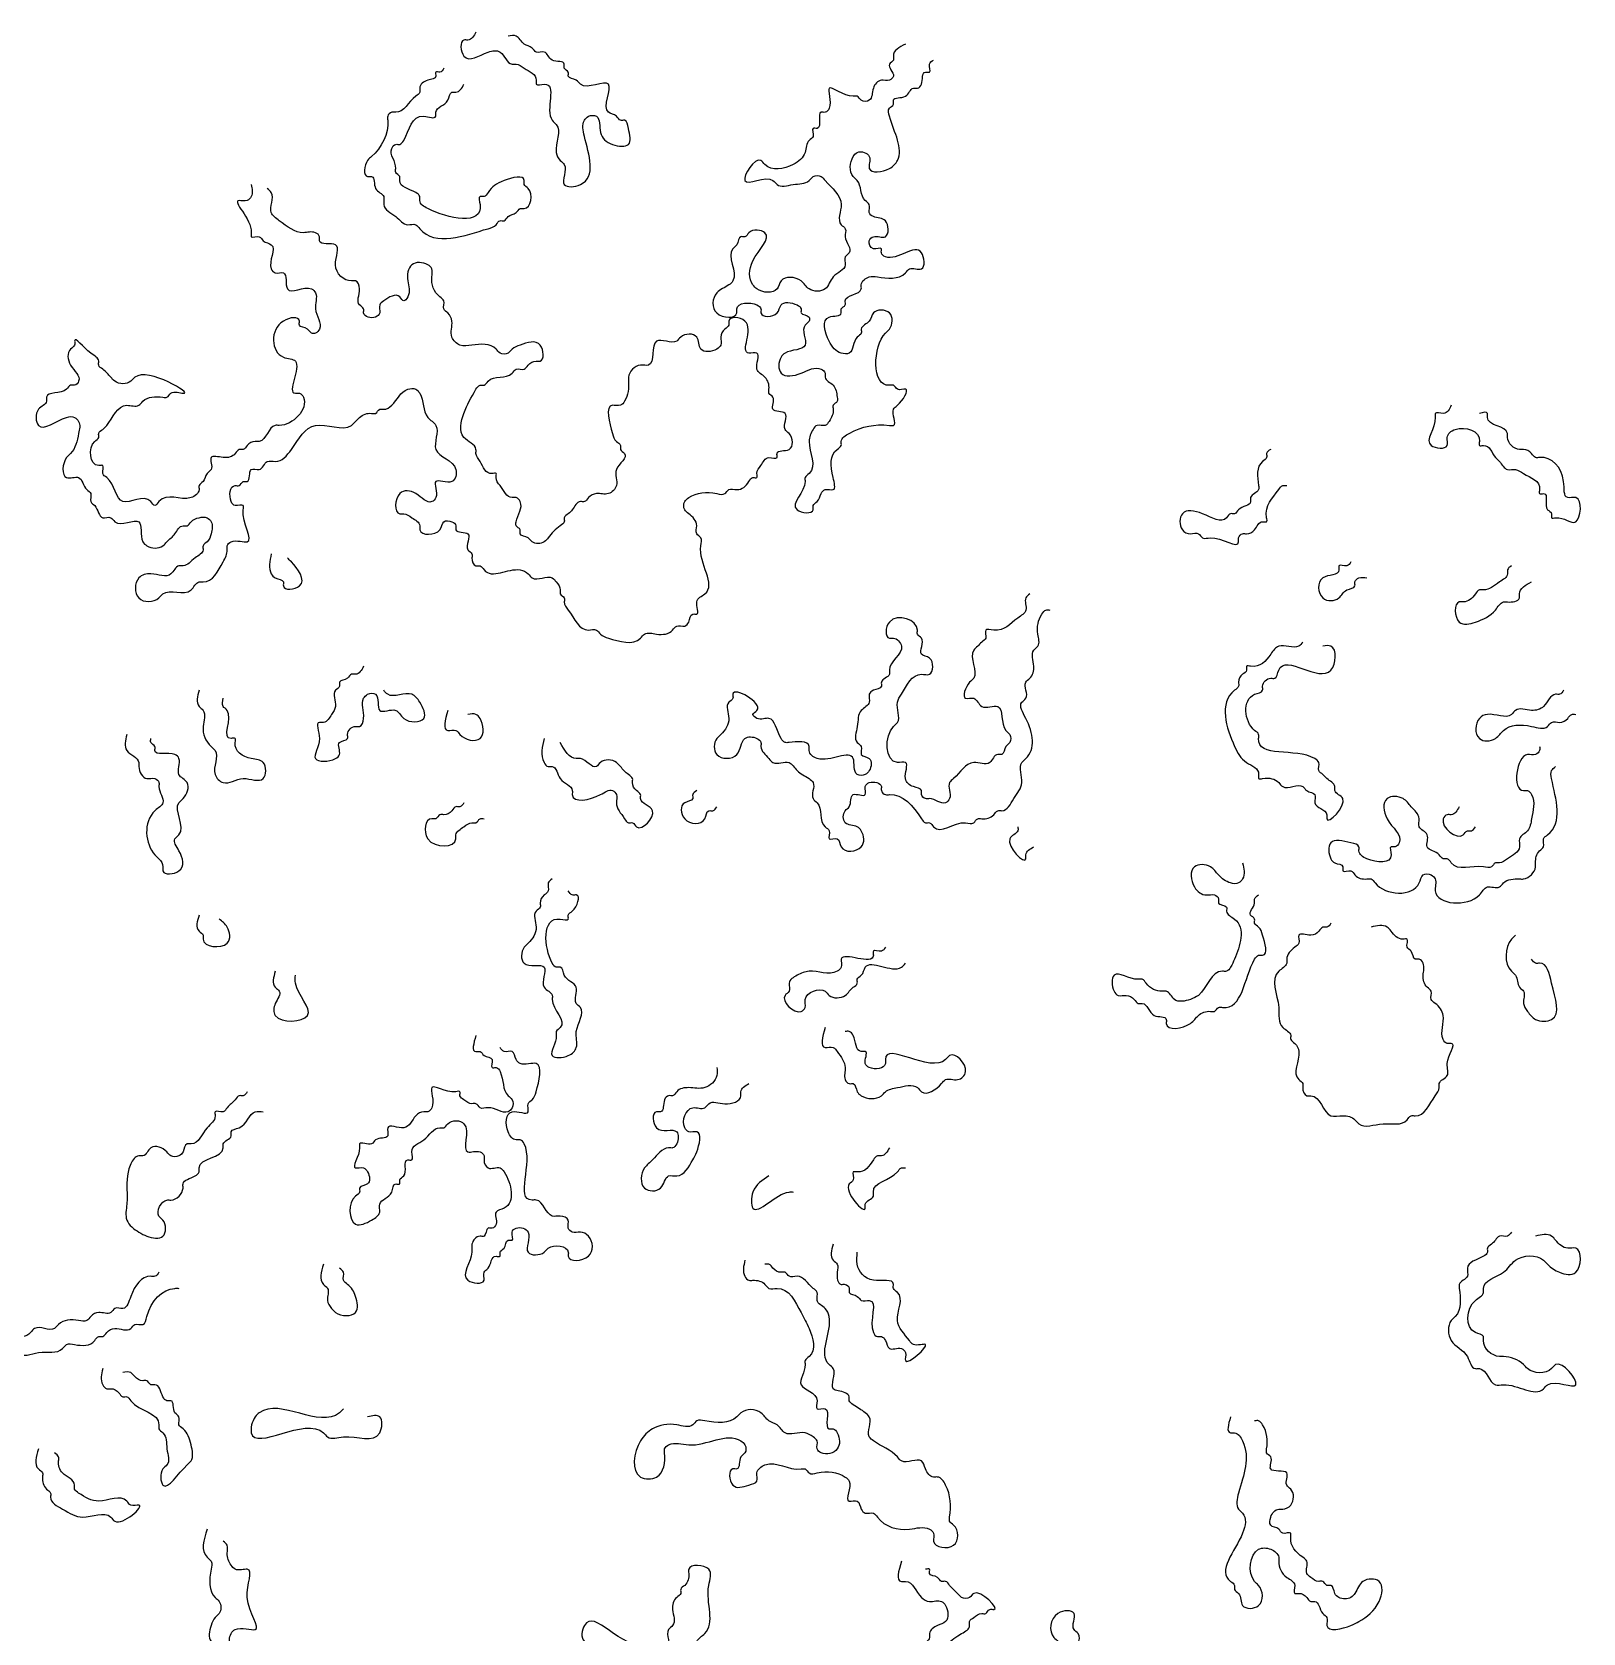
# Model space of a CAD drawing. Header units: metres. Extents: x 0 to 100, y 0 to 141.
# Drawn here: x 90.36 to 100.02, y 57.75 to 67.72 of the extents above; entities that cross this region are included whole.
import ezdxf

# ---------------------------------------------------------------- set-up
doc = ezdxf.new("R2010")
doc.units = ezdxf.units.M

msp = doc.modelspace()

# ---------------------------------------------------------------- linework, layer by layer
for points in [[(93.125, 67.725), (93.075, 67.675), (93.05, 67.675), (93.05, 67.575), (93.2, 67.6), (93.275, 67.6), (93.35, 67.525), (93.375, 67.525), (93.425, 67.5), (93.5, 67.425), (93.5, 67.4), (93.55, 67.4), (93.6, 67.175), (93.625, 67.15), (93.625, 66.975), (93.65, 66.925), (93.675, 66.9), (93.675, 66.775), (93.775, 66.775), (93.8, 67.075), (93.8, 67.175), (93.825, 67.2), (93.875, 67.2), (93.9, 67.1), (93.975, 67.025), (94.075, 67.025), (94.075, 67.125), (94.05, 67.175), (94.025, 67.175), (94, 67.2), (93.95, 67.225), (93.95, 67.4), (93.775, 67.4), (93.75, 67.425), (93.7, 67.45), (93.7, 67.475), (93.675, 67.5), (93.675, 67.525), (93.6, 67.55), (93.55, 67.6), (93.5, 67.6), (93.475, 67.625), (93.425, 67.65), (93.375, 67.7), (93.325, 67.7)], [(95.8, 67.65), (95.725, 67.575), (95.725, 67.55), (95.7, 67.525), (95.725, 67.45), (95.7, 67.425), (95.65, 67.425), (95.6, 67.375), (95.575, 67.3), (95.525, 67.3), (95.5, 67.325), (95.475, 67.325), (95.325, 67.375), (95.325, 67.25), (95.3, 67.225), (95.275, 67.225), (95.25, 67.125), (95.225, 67.125), (95.225, 67.075), (95.2, 67.05), (95.175, 66.975), (95.1, 66.9), (94.925, 66.9), (94.9, 66.925), (94.8, 66.8), (94.975, 66.8), (95, 66.775), (95.1, 66.775), (95.2, 66.8), (95.225, 66.825), (95.275, 66.825), (95.3, 66.8), (95.4, 66.65), (95.4, 66.525), (95.425, 66.5), (95.425, 66.45), (95.45, 66.35), (95.425, 66.325), (95.425, 66.275), (95.35, 66.2), (95.3, 66.125), (95.2, 66.125), (95.15, 66.175), (95.025, 66.175), (95, 66.125), (94.875, 66.125), (94.85, 66.15), (94.85, 66.3), (94.925, 66.475), (94.825, 66.475), (94.8, 66.45), (94.775, 66.45), (94.75, 66.4), (94.725, 66.375), (94.725, 66.175), (94.7, 66.15), (94.625, 66.1), (94.625, 65.975), (94.75, 65.975), (94.75, 66), (94.875, 66.025), (94.9, 66), (94.9, 65.975), (95, 65.975), (95.025, 66.025), (95.125, 66.025), (95.15, 66), (95.15, 65.975), (95.2, 65.95), (95.2, 65.925), (95.175, 65.9), (95.175, 65.775), (95.05, 65.725), (95.025, 65.7), (95.025, 65.6), (95.15, 65.6), (95.275, 65.625), (95.3, 65.6), (95.3, 65.575), (95.35, 65.525), (95.375, 65.45), (95.375, 65.425), (95.35, 65.4), (95.35, 65.375), (95.325, 65.3), (95.3, 65.275), (95.25, 65.275), (95.225, 65.25), (95.2, 65.175), (95.2, 64.975), (95.175, 64.95), (95.175, 64.925), (95.125, 64.75), (95.225, 64.75), (95.225, 64.775), (95.25, 64.8), (95.275, 64.85), (95.3, 64.875), (95.35, 64.875), (95.35, 64.95), (95.375, 65.125), (95.4, 65.15), (95.4, 65.175), (95.45, 65.225), (95.7, 65.275), (95.725, 65.275), (95.725, 65.375), (95.75, 65.4), (95.8, 65.5), (95.75, 65.5), (95.725, 65.525), (95.7, 65.525), (95.675, 65.85), (95.7, 65.875), (95.7, 65.975), (95.6, 65.975), (95.575, 65.925), (95.525, 65.875), (95.525, 65.85), (95.5, 65.825), (95.45, 65.725), (95.4, 65.725), (95.325, 65.8), (95.325, 65.95), (95.4, 65.975), (95.4, 66), (95.425, 66.025), (95.425, 66.05), (95.525, 66.125), (95.525, 66.15), (95.575, 66.2), (95.625, 66.2), (95.8, 66.225), (95.825, 66.25), (95.9, 66.25), (95.9, 66.35), (95.675, 66.325), (95.65, 66.35), (95.65, 66.375), (95.6, 66.375), (95.575, 66.425), (95.6, 66.45), (95.675, 66.45), (95.675, 66.55), (95.6, 66.575), (95.575, 66.6), (95.575, 66.65), (95.55, 66.675), (95.5, 66.8), (95.475, 66.825), (95.475, 66.95), (95.5, 66.975), (95.575, 66.95), (95.575, 66.875), (95.7, 66.875), (95.75, 66.925), (95.7, 67.2), (95.7, 67.25), (95.725, 67.275), (95.725, 67.3), (95.8, 67.325), (95.85, 67.375), (95.875, 67.375), (95.9, 67.4), (95.925, 67.475), (95.95, 67.475), (95.95, 67.525), (95.975, 67.55)], [(92.925, 67.5), (92.9, 67.475), (92.875, 67.475), (92.875, 67.45), (92.825, 67.425), (92.775, 67.375), (92.775, 67.35), (92.75, 67.325), (92.625, 67.225), (92.6, 67.225), (92.575, 67.2), (92.575, 67.175), (92.475, 66.95), (92.45, 66.925), (92.45, 66.825), (92.475, 66.825), (92.5, 66.75), (92.55, 66.7), (92.55, 66.65), (92.625, 66.575), (92.7, 66.525), (92.75, 66.525), (92.775, 66.5), (93.2, 66.5), (93.25, 66.525), (93.275, 66.55), (93.3, 66.55), (93.325, 66.575), (93.375, 66.6), (93.4, 66.625), (93.425, 66.625), (93.45, 66.75), (93.425, 66.775), (93.425, 66.8), (93.3, 66.8), (93.2, 66.725), (93.175, 66.7), (93.15, 66.7), (93.15, 66.65), (92.825, 66.625), (92.775, 66.675), (92.775, 66.7), (92.75, 66.725), (92.65, 66.8), (92.65, 66.825), (92.625, 66.85), (92.625, 66.875), (92.6, 67), (92.625, 67.025), (92.65, 67.025), (92.675, 67.05), (92.8, 67.2), (92.875, 67.2), (92.875, 67.225), (92.95, 67.3), (92.975, 67.35), (93, 67.35), (93.05, 67.4)], [(91.725, 66.775), (91.725, 66.7), (91.7, 66.675), (91.65, 66.675), (91.725, 66.475), (91.725, 66.45), (91.775, 66.45), (91.8, 66.425), (91.85, 66.4), (91.85, 66.25), (91.875, 66.225), (91.925, 66.225), (91.95, 66.125), (92.1, 66.125), (92.125, 66.1), (92.125, 66), (92.15, 65.875), (92.125, 65.85), (92.1, 65.85), (92.075, 65.875), (92.025, 65.9), (92.025, 65.925), (91.925, 65.925), (91.925, 65.7), (92, 65.675), (92, 65.475), (92.025, 65.475), (92.05, 65.45), (91.9, 65.275), (91.875, 65.275), (91.775, 65.175), (91.75, 65.175), (91.7, 65.15), (91.675, 65.125), (91.65, 65.125), (91.625, 65.1), (91.55, 65.075), (91.475, 65.075), (91.475, 65), (91.45, 64.975), (91.425, 64.925), (91.4, 64.9), (91.4, 64.875), (91.35, 64.825), (91.15, 64.8), (91.125, 64.775), (91.1, 64.8), (90.925, 64.8), (90.825, 64.95), (90.8, 64.975), (90.8, 65.025), (90.775, 65.025), (90.75, 65.175), (90.775, 65.2), (90.775, 65.225), (90.8, 65.25), (90.825, 65.275), (90.95, 65.4), (91.025, 65.4), (91.05, 65.425), (91.175, 65.45), (91.2, 65.45), (91.225, 65.475), (91.3, 65.475), (91, 65.575), (90.975, 65.55), (90.875, 65.55), (90.85, 65.575), (90.8, 65.625), (90.775, 65.65), (90.775, 65.675), (90.725, 65.725), (90.625, 65.8), (90.625, 65.775), (90.6, 65.75), (90.6, 65.65), (90.65, 65.55), (90.625, 65.525), (90.6, 65.525), (90.575, 65.5), (90.45, 65.45), (90.45, 65.425), (90.4, 65.375), (90.4, 65.275), (90.575, 65.325), (90.625, 65.325), (90.65, 65.3), (90.65, 65.225), (90.6, 65.1), (90.575, 65.075), (90.575, 64.95), (90.65, 64.95), (90.7, 64.875), (90.725, 64.85), (90.725, 64.8), (90.75, 64.775), (90.8, 64.7), (90.85, 64.7), (90.875, 64.675), (91.025, 64.675), (91.05, 64.55), (91.075, 64.525), (91.175, 64.525), (91.2, 64.55), (91.25, 64.6), (91.3, 64.65), (91.325, 64.65), (91.35, 64.675), (91.4, 64.7), (91.45, 64.7), (91.475, 64.675), (91.475, 64.6), (91.45, 64.55), (91.425, 64.525), (91.425, 64.5), (91.375, 64.45), (91.3, 64.4), (91.275, 64.4), (91.225, 64.35), (91.1, 64.35), (91.025, 64.325), (91.025, 64.2), (91.15, 64.2), (91.175, 64.225), (91.35, 64.25), (91.4, 64.3), (91.425, 64.3), (91.55, 64.425), (91.575, 64.5), (91.575, 64.525), (91.6, 64.55), (91.7, 64.55), (91.675, 64.75), (91.675, 64.775), (91.625, 64.775), (91.6, 64.8), (91.625, 64.9), (91.65, 64.9), (91.675, 64.925), (91.7, 64.925), (91.725, 65), (91.775, 65), (91.825, 65.05), (91.875, 65.05), (91.975, 65.125), (92.125, 65.275), (92.35, 65.275), (92.4, 65.325), (92.475, 65.35), (92.5, 65.35), (92.525, 65.375), (92.55, 65.375), (92.6, 65.4), (92.7, 65.5), (92.75, 65.5), (92.775, 65.475), (92.825, 65.325), (92.875, 65.275), (92.875, 65.125), (93, 65), (92.975, 64.925), (92.875, 64.925), (92.875, 64.825), (92.85, 64.8), (92.75, 64.85), (92.65, 64.85), (92.65, 64.725), (92.675, 64.725), (92.725, 64.7), (92.775, 64.65), (92.775, 64.625), (92.9, 64.625), (92.925, 64.675), (92.975, 64.675), (93, 64.65), (93, 64.625), (93.075, 64.6), (93.075, 64.5), (93.1, 64.475), (93.1, 64.45), (93.125, 64.4), (93.15, 64.4), (93.175, 64.375), (93.4, 64.375), (93.45, 64.35), (93.475, 64.325), (93.6, 64.325), (93.625, 64.3), (93.65, 64.25), (93.65, 64.225), (93.675, 64.2), (93.675, 64.175), (93.7, 64.125), (93.825, 64), (93.875, 64), (93.9, 63.975), (93.95, 63.95), (94.15, 63.95), (94.175, 63.975), (94.25, 63.975), (94.35, 64), (94.375, 64.025), (94.425, 64.025), (94.45, 64.05), (94.475, 64.1), (94.5, 64.1), (94.5, 64.175), (94.55, 64.225), (94.525, 64.525), (94.525, 64.575), (94.5, 64.6), (94.5, 64.65), (94.45, 64.725), (94.425, 64.75), (94.425, 64.8), (94.45, 64.825), (94.625, 64.85), (94.675, 64.85), (94.7, 64.875), (94.75, 64.875), (94.825, 64.925), (94.85, 64.95), (94.875, 64.95), (94.875, 64.975), (94.9, 65.025), (94.95, 65.075), (95, 65.075), (95, 65.1), (95.075, 65.125), (95.075, 65.225), (95.05, 65.25), (95.05, 65.35), (94.975, 65.375), (94.975, 65.45), (94.95, 65.475), (94.95, 65.5), (94.925, 65.575), (94.875, 65.625), (94.875, 65.725), (94.825, 65.725), (94.8, 65.925), (94.7, 65.925), (94.7, 65.9), (94.675, 65.875), (94.65, 65.825), (94.65, 65.775), (94.625, 65.75), (94.525, 65.75), (94.5, 65.825), (94.4, 65.825), (94.375, 65.8), (94.25, 65.8), (94.2, 65.65), (94.15, 65.65), (94.075, 65.575), (94.075, 65.55), (94.05, 65.425), (94.025, 65.4), (93.975, 65.4), (93.975, 65.225), (94, 65.175), (94.025, 65.15), (94.025, 65.125), (94.05, 65.1), (94, 65), (94, 64.9), (93.95, 64.85), (93.875, 64.85), (93.825, 64.825), (93.8, 64.8), (93.775, 64.8), (93.725, 64.75), (93.7, 64.725), (93.675, 64.7), (93.675, 64.675), (93.65, 64.65), (93.575, 64.575), (93.55, 64.55), (93.475, 64.55), (93.45, 64.575), (93.4, 64.6), (93.4, 64.625), (93.375, 64.65), (93.375, 64.675), (93.4, 64.8), (93.375, 64.825), (93.35, 64.825), (93.275, 64.9), (93.25, 64.95), (93.25, 64.975), (93.225, 64.975), (93.15, 65.05), (93.125, 65.1), (93.125, 65.125), (93.05, 65.2), (93.05, 65.35), (93.125, 65.5), (93.15, 65.525), (93.175, 65.525), (93.2, 65.55), (93.35, 65.6), (93.375, 65.625), (93.425, 65.625), (93.45, 65.65), (93.5, 65.675), (93.525, 65.675), (93.525, 65.775), (93.4, 65.775), (93.35, 65.75), (93.325, 65.725), (93.275, 65.725), (93.25, 65.75), (93.1, 65.775), (93.025, 65.775), (92.975, 65.825), (92.975, 65.925), (92.95, 65.975), (92.925, 66), (92.925, 66.05), (92.9, 66.075), (92.85, 66.2), (92.85, 66.25), (92.825, 66.275), (92.725, 66.275), (92.7, 66.175), (92.7, 66.075), (92.675, 66.05), (92.65, 66.075), (92.55, 66.05), (92.525, 66.025), (92.525, 65.975), (92.5, 65.95), (92.425, 65.975), (92.425, 66), (92.4, 66.025), (92.4, 66.125), (92.375, 66.175), (92.35, 66.175), (92.25, 66.275), (92.25, 66.4), (92.15, 66.425), (92.15, 66.45), (92.125, 66.475), (92.05, 66.475), (91.9, 66.55), (91.85, 66.6), (91.85, 66.725), (91.825, 66.75)], [(99.2, 65.4), (99.15, 65.35), (99.1, 65.35), (99.1, 65.325), (99.075, 65.15), (99.175, 65.15), (99.175, 65.2), (99.225, 65.25), (99.375, 65.175), (99.375, 65.15), (99.4, 65.15), (99.475, 65.075), (99.5, 65.05), (99.55, 65), (99.6, 65), (99.65, 64.975), (99.75, 64.875), (99.75, 64.85), (99.775, 64.85), (99.8, 64.75), (99.825, 64.725), (99.825, 64.7), (99.85, 64.7), (99.975, 64.675), (99.975, 64.825), (99.925, 64.825), (99.9, 64.925), (99.75, 65.075), (99.725, 65.075), (99.7, 65.1), (99.65, 65.125), (99.625, 65.125), (99.55, 65.2), (99.55, 65.225), (99.425, 65.325), (99.425, 65.35), (99.375, 65.35)], [(98.075, 65.125), (98.05, 65.1), (98.05, 65.075), (98.025, 65.05), (98, 64.9), (98, 64.875), (97.95, 64.825), (97.95, 64.8), (97.875, 64.75), (97.85, 64.725), (97.825, 64.725), (97.8, 64.7), (97.65, 64.725), (97.525, 64.725), (97.525, 64.625), (97.575, 64.6), (97.625, 64.6), (97.65, 64.575), (97.7, 64.575), (97.875, 64.55), (97.875, 64.575), (97.9, 64.6), (97.925, 64.6), (97.975, 64.625), (98.025, 64.675), (98.05, 64.675), (98.05, 64.7), (98.125, 64.875), (98.15, 64.9), (98.175, 64.9)], [(91.85, 64.475), (91.85, 64.35), (91.875, 64.325), (91.925, 64.3), (91.925, 64.275), (92.025, 64.275), (91.975, 64.425), (91.95, 64.45)], [(98.575, 64.425), (98.55, 64.4), (98.5, 64.4), (98.5, 64.375), (98.4, 64.325), (98.4, 64.2), (98.5, 64.2), (98.55, 64.25), (98.6, 64.275), (98.6, 64.3), (98.625, 64.325), (98.675, 64.325)], [(99.575, 64.4), (99.55, 64.375), (99.55, 64.35), (99.5, 64.3), (99.4, 64.25), (99.375, 64.25), (99.35, 64.225), (99.275, 64.175), (99.25, 64.175), (99.25, 64.05), (99.35, 64.05), (99.475, 64.125), (99.525, 64.175), (99.55, 64.175), (99.625, 64.2), (99.625, 64.225), (99.7, 64.3)], [(96.575, 64.225), (96.55, 64.2), (96.55, 64.125), (96.5, 64.075), (96.35, 64), (96.3, 64), (96.3, 63.95), (96.275, 63.925), (96.25, 63.9), (96.225, 63.875), (96.225, 63.7), (96.2, 63.675), (96.175, 63.575), (96.225, 63.575), (96.275, 63.525), (96.375, 63.525), (96.425, 63.375), (96.45, 63.35), (96.45, 63.3), (96.425, 63.275), (96.4, 63.225), (96.375, 63.225), (96.325, 63.175), (96.225, 63.175), (96.1, 63.075), (96.075, 63.05), (96.075, 62.95), (96.05, 62.925), (95.95, 62.95), (95.925, 62.95), (95.9, 62.975), (95.9, 63), (95.85, 63.025), (95.8, 63.075), (95.8, 63.175), (95.75, 63.175), (95.725, 63.4), (95.75, 63.425), (95.75, 63.55), (95.775, 63.6), (95.9, 63.725), (95.95, 63.725), (95.95, 63.825), (95.9, 63.85), (95.9, 63.95), (95.875, 63.975), (95.875, 64), (95.7, 64.05), (95.7, 63.95), (95.725, 63.95), (95.775, 63.9), (95.7, 63.75), (95.7, 63.725), (95.65, 63.675), (95.65, 63.65), (95.6, 63.625), (95.575, 63.6), (95.575, 63.55), (95.525, 63.5), (95.5, 63.4), (95.5, 63.3), (95.525, 63.275), (95.525, 63.225), (95.575, 63.2), (95.575, 63.125), (95.55, 63.1), (95.5, 63.1), (95.475, 63.2), (95.25, 63.2), (95.2, 63.25), (95.2, 63.275), (95.075, 63.3), (95.05, 63.3), (95.025, 63.325), (94.95, 63.45), (94.875, 63.45), (94.85, 63.475), (94.875, 63.5), (94.725, 63.6), (94.725, 63.575), (94.7, 63.55), (94.7, 63.45), (94.65, 63.35), (94.625, 63.325), (94.625, 63.225), (94.75, 63.225), (94.8, 63.325), (94.875, 63.325), (94.9, 63.3), (94.9, 63.275), (94.95, 63.2), (94.975, 63.175), (95.075, 63.175), (95.125, 63.125), (95.2, 63.075), (95.225, 63.05), (95.225, 62.95), (95.25, 62.925), (95.3, 62.775), (95.325, 62.75), (95.325, 62.7), (95.375, 62.7), (95.4, 62.65), (95.525, 62.65), (95.525, 62.75), (95.5, 62.775), (95.425, 62.8), (95.425, 62.875), (95.45, 62.9), (95.475, 62.975), (95.55, 62.975), (95.55, 63.025), (95.575, 63.05), (95.65, 63.025), (95.65, 63), (95.675, 62.975), (95.7, 62.975), (95.9, 62.825), (95.925, 62.8), (95.95, 62.8), (95.975, 62.775), (96.175, 62.8), (96.225, 62.8), (96.25, 62.825), (96.275, 62.825), (96.35, 62.85), (96.375, 62.875), (96.4, 62.875), (96.475, 62.95), (96.525, 63.05), (96.525, 63.175), (96.55, 63.2), (96.55, 63.45), (96.525, 63.55), (96.55, 63.575), (96.55, 63.675), (96.575, 63.7), (96.6, 63.775), (96.6, 63.875), (96.625, 63.9), (96.625, 63.975), (96.65, 64.1), (96.675, 64.125), (96.7, 64.125)], [(98.275, 63.925), (98.25, 63.9), (98.125, 63.9), (98.075, 63.85), (97.95, 63.775), (97.925, 63.775), (97.925, 63.75), (97.9, 63.725), (97.875, 63.675), (97.875, 63.65), (97.85, 63.625), (97.85, 63.275), (97.925, 63.175), (98, 63.1), (98, 63.075), (98.025, 63.075), (98.125, 63.05), (98.15, 63.025), (98.275, 63.025), (98.3, 63), (98.35, 62.975), (98.35, 62.925), (98.425, 62.85), (98.425, 62.825), (98.525, 62.95), (98.475, 63), (98.475, 63.025), (98.425, 63.075), (98.4, 63.1), (98.375, 63.125), (98.375, 63.175), (98.35, 63.2), (98, 63.325), (98, 63.35), (97.975, 63.375), (97.975, 63.6), (98.025, 63.625), (98.025, 63.65), (98.075, 63.7), (98.1, 63.7), (98.125, 63.75), (98.45, 63.75), (98.45, 63.9), (98.4, 63.9)], [(92.425, 63.775), (92.375, 63.725), (92.35, 63.725), (92.325, 63.7), (92.275, 63.675), (92.275, 63.65), (92.25, 63.625), (92.25, 63.525), (92.225, 63.475), (92.175, 63.425), (92.15, 63.425), (92.15, 63.325), (92.125, 63.2), (92.25, 63.2), (92.275, 63.225), (92.275, 63.3), (92.325, 63.325), (92.325, 63.35), (92.375, 63.4), (92.4, 63.4), (92.425, 63.45), (92.425, 63.575), (92.45, 63.6), (92.5, 63.6), (92.525, 63.5), (92.625, 63.5), (92.675, 63.45), (92.8, 63.45), (92.775, 63.55), (92.725, 63.6), (92.575, 63.6), (92.55, 63.625)], [(91.4, 63.625), (91.4, 63.525), (91.425, 63.5), (91.425, 63.4), (91.475, 63.275), (91.5, 63.25), (91.5, 63.1), (91.55, 63.05), (91.675, 63.075), (91.8, 63.075), (91.8, 63.175), (91.725, 63.2), (91.625, 63.3), (91.625, 63.325), (91.6, 63.325), (91.575, 63.5), (91.55, 63.525), (91.55, 63.575)], [(99.9, 63.625), (99.875, 63.6), (99.85, 63.6), (99.775, 63.525), (99.7, 63.5), (99.6, 63.5), (99.575, 63.475), (99.425, 63.475), (99.375, 63.45), (99.375, 63.325), (99.475, 63.325), (99.525, 63.375), (99.7, 63.4), (99.8, 63.4), (99.825, 63.425), (99.875, 63.425), (99.925, 63.45), (99.95, 63.475), (99.975, 63.475)], [(92.95, 63.5), (92.95, 63.375), (93, 63.375), (93.025, 63.35), (93.15, 63.325), (93.15, 63.45), (93.125, 63.475), (93.075, 63.475)], [(90.95, 63.35), (90.95, 63.25), (91.025, 63.175), (91.025, 63.15), (91.075, 63.075), (91.125, 63.075), (91.15, 63.05), (91.15, 63.025), (91.175, 62.925), (91.125, 62.875), (91.125, 62.6), (91.15, 62.575), (91.175, 62.525), (91.175, 62.5), (91.275, 62.5), (91.275, 62.625), (91.25, 62.7), (91.275, 62.725), (91.275, 62.925), (91.3, 62.95), (91.325, 63.05), (91.275, 63.1), (91.275, 63.2), (91.25, 63.225), (91.125, 63.25), (91.125, 63.275), (91.1, 63.3), (91.1, 63.325)], [(93.55, 63.325), (93.55, 63.175), (93.575, 63.15), (93.6, 63.15), (93.65, 63.075), (93.725, 63), (93.725, 62.975), (93.9, 62.975), (93.975, 63), (94, 62.975), (94, 62.925), (94.05, 62.825), (94.075, 62.8), (94.1, 62.8), (94.125, 62.775), (94.225, 62.875), (94.15, 62.95), (94.15, 62.975), (94.125, 63), (94.1, 63.05), (94.1, 63.075), (94.075, 63.1), (94.025, 63.15), (94, 63.175), (93.9, 63.175), (93.875, 63.15), (93.775, 63.2), (93.75, 63.2), (93.65, 63.3)], [(99.75, 63.275), (99.75, 63.25), (99.725, 63.225), (99.675, 63.225), (99.65, 63), (99.675, 63), (99.7, 62.975), (99.7, 62.825), (99.675, 62.75), (99.625, 62.7), (99.625, 62.65), (99.55, 62.575), (99.5, 62.55), (99.475, 62.55), (99.45, 62.525), (99.4, 62.525), (99.2, 62.55), (99.175, 62.575), (99.15, 62.575), (99.125, 62.6), (99.05, 62.65), (99.05, 62.725), (99, 62.775), (99, 62.825), (98.95, 62.9), (98.9, 62.95), (98.8, 62.95), (98.8, 62.825), (98.875, 62.675), (98.85, 62.65), (98.825, 62.65), (98.825, 62.6), (98.675, 62.575), (98.625, 62.625), (98.625, 62.65), (98.575, 62.675), (98.45, 62.675), (98.45, 62.575), (98.475, 62.55), (98.525, 62.525), (98.525, 62.5), (98.575, 62.5), (98.6, 62.475), (98.675, 62.45), (98.7, 62.45), (98.725, 62.425), (99, 62.425), (99.025, 62.475), (99.075, 62.475), (99.1, 62.45), (99.1, 62.375), (99.375, 62.35), (99.425, 62.4), (99.5, 62.4), (99.525, 62.425), (99.625, 62.45), (99.65, 62.45), (99.725, 62.525), (99.725, 62.55), (99.75, 62.625), (99.775, 62.65), (99.775, 62.7), (99.8, 62.725), (99.825, 63.075), (99.825, 63.125), (99.85, 63.15)], [(93.05, 62.925), (93.025, 62.9), (93, 62.9), (92.975, 62.875), (92.925, 62.85), (92.9, 62.85), (92.875, 62.825), (92.85, 62.825), (92.825, 62.7), (93, 62.7), (93, 62.725), (93.05, 62.775), (93.1, 62.8), (93.125, 62.8), (93.15, 62.825), (93.175, 62.825)], [(94.5, 63), (94.475, 62.975), (94.475, 62.95), (94.425, 62.925), (94.425, 62.825), (94.55, 62.825), (94.575, 62.875), (94.6, 62.875), (94.625, 62.9)], [(99.25, 62.9), (99.2, 62.85), (99.175, 62.85), (99.15, 62.825), (99.275, 62.725), (99.3, 62.75), (99.325, 62.75), (99.35, 62.775)], [(96.5, 62.775), (96.5, 62.75), (96.45, 62.7), (96.55, 62.575), (96.55, 62.6), (96.6, 62.65)], [(97.9, 62.55), (97.9, 62.45), (97.875, 62.425), (97.825, 62.425), (97.75, 62.475), (97.7, 62.525), (97.6, 62.525), (97.6, 62.4), (97.675, 62.35), (97.725, 62.35), (97.75, 62.325), (97.75, 62.3), (97.8, 62.275), (97.8, 62.25), (97.85, 62.2), (97.85, 61.95), (97.825, 61.9), (97.8, 61.875), (97.775, 61.875), (97.625, 61.725), (97.575, 61.7), (97.475, 61.7), (97.425, 61.75), (97.4, 61.75), (97.3, 61.8), (97.275, 61.825), (97.25, 61.825), (97.1, 61.85), (97.1, 61.75), (97.125, 61.725), (97.175, 61.725), (97.225, 61.7), (97.25, 61.675), (97.275, 61.675), (97.35, 61.6), (97.425, 61.575), (97.425, 61.55), (97.575, 61.55), (97.625, 61.6), (97.7, 61.625), (97.725, 61.625), (97.75, 61.65), (97.775, 61.65), (97.975, 61.95), (98, 61.975), (98.025, 61.975), (98.025, 62.1), (98, 62.15), (97.975, 62.175), (97.975, 62.2), (97.95, 62.225), (97.975, 62.3), (97.975, 62.325), (98, 62.35)], [(93.6, 62.45), (93.575, 62.425), (93.575, 62.375), (93.55, 62.35), (93.525, 62.3), (93.525, 62.275), (93.5, 62.25), (93.5, 62.15), (93.45, 62.05), (93.425, 62.025), (93.425, 61.925), (93.55, 61.9), (93.55, 61.775), (93.6, 61.725), (93.6, 61.7), (93.65, 61.525), (93.625, 61.5), (93.625, 61.475), (93.6, 61.35), (93.7, 61.35), (93.75, 61.4), (93.75, 61.5), (93.775, 61.65), (93.75, 61.675), (93.75, 61.775), (93.675, 61.85), (93.65, 61.9), (93.625, 61.9), (93.6, 61.925), (93.65, 62.2), (93.7, 62.2), (93.7, 62.225), (93.725, 62.25), (93.75, 62.35), (93.725, 62.35), (93.7, 62.375)], [(91.4, 62.225), (91.4, 62.125), (91.425, 62.1), (91.425, 62.075), (91.575, 62.05), (91.575, 62.15), (91.525, 62.2)], [(98.45, 62.175), (98.425, 62.15), (98.4, 62.15), (98.375, 62.125), (98.325, 62.1), (98.25, 62.1), (98.25, 62.05), (98.225, 62.025), (98.175, 61.95), (98.175, 61.925), (98.125, 61.875), (98.125, 61.65), (98.15, 61.525), (98.2, 61.475), (98.2, 61.45), (98.225, 61.425), (98.25, 61.375), (98.25, 61.2), (98.275, 61.175), (98.275, 61.15), (98.3, 61.1), (98.325, 61.1), (98.45, 60.975), (98.525, 60.975), (98.6, 60.95), (98.625, 60.925), (98.775, 60.925), (98.925, 60.95), (98.95, 60.975), (98.975, 60.975), (99.1, 61.1), (99.125, 61.15), (99.125, 61.175), (99.175, 61.225), (99.175, 61.3), (99.2, 61.425), (99.175, 61.425), (99.15, 61.45), (99.15, 61.6), (99.1, 61.675), (99.075, 61.7), (99.075, 61.75), (99.05, 61.775), (99.025, 61.85), (99.025, 61.925), (99, 61.95), (98.975, 61.95), (98.95, 62), (98.925, 62.025), (98.925, 62.075), (98.9, 62.075), (98.825, 62.125), (98.8, 62.15), (98.7, 62.15)], [(95.675, 62.025), (95.65, 62), (95.6, 62), (95.6, 61.975), (95.4, 61.95), (95.4, 61.9), (95.375, 61.875), (95.2, 61.875), (95.125, 61.85), (95.075, 61.8), (95.075, 61.75), (95.05, 61.725), (95.15, 61.625), (95.175, 61.65), (95.175, 61.7), (95.3, 61.75), (95.325, 61.725), (95.425, 61.725), (95.45, 61.75), (95.475, 61.775), (95.5, 61.8), (95.5, 61.825), (95.525, 61.85), (95.55, 61.9), (95.775, 61.9), (95.8, 61.925)], [(99.6, 62.1), (99.575, 62.075), (99.575, 61.875), (99.6, 61.85), (99.625, 61.775), (99.65, 61.75), (99.65, 61.675), (99.675, 61.625), (99.725, 61.575), (99.825, 61.575), (99.825, 61.8), (99.75, 61.925), (99.725, 61.925), (99.7, 61.95)], [(91.875, 61.875), (91.875, 61.775), (91.9, 61.75), (91.875, 61.675), (91.875, 61.6), (92.075, 61.6), (92, 61.8), (92, 61.85)], [(95.3, 61.525), (95.3, 61.4), (95.35, 61.4), (95.375, 61.375), (95.425, 61.275), (95.425, 61.2), (95.45, 61.175), (95.475, 61.175), (95.5, 61.125), (95.525, 61.1), (95.65, 61.1), (95.675, 61.125), (95.75, 61.15), (95.875, 61.15), (95.9, 61.125), (96.025, 61.175), (96.05, 61.2), (96.125, 61.2), (96.175, 61.25), (96.075, 61.35), (96.05, 61.325), (95.675, 61.325), (95.675, 61.3), (95.575, 61.275), (95.55, 61.3), (95.55, 61.375), (95.525, 61.375), (95.475, 61.475), (95.45, 61.5), (95.425, 61.5)], [(93.125, 61.475), (93.125, 61.375), (93.15, 61.375), (93.175, 61.35), (93.225, 61.325), (93.225, 61.275), (93.25, 61.275), (93.275, 61.25), (93.325, 61.1), (93.35, 61.075), (93.35, 61.025), (93.325, 61), (93.2, 61.025), (93.15, 61.025), (93.125, 61.05), (93.1, 61.05), (93.05, 61.075), (93.025, 61.1), (93.025, 61.125), (93, 61.125), (92.85, 61.15), (92.85, 61.025), (92.825, 61), (92.8, 61), (92.75, 60.975), (92.675, 60.9), (92.575, 60.9), (92.575, 60.85), (92.5, 60.825), (92.475, 60.8), (92.4, 60.8), (92.4, 60.775), (92.375, 60.65), (92.425, 60.65), (92.45, 60.625), (92.45, 60.55), (92.4, 60.525), (92.4, 60.5), (92.375, 60.475), (92.375, 60.3), (92.475, 60.325), (92.525, 60.375), (92.525, 60.425), (92.6, 60.5), (92.625, 60.55), (92.65, 60.55), (92.65, 60.575), (92.675, 60.6), (92.7, 60.7), (92.725, 60.7), (92.725, 60.75), (92.8, 60.825), (92.9, 60.9), (92.925, 60.9), (92.95, 60.925), (93.05, 60.925), (93.075, 60.75), (93.15, 60.75), (93.175, 60.725), (93.175, 60.7), (93.2, 60.65), (93.275, 60.65), (93.3, 60.625), (93.3, 60.4), (93.25, 60.375), (93.25, 60.3), (93.225, 60.275), (93.2, 60.275), (93.175, 60.225), (93.15, 60.225), (93.1, 60.175), (93.1, 60.125), (93.075, 59.95), (93.175, 59.95), (93.175, 60), (93.2, 60.025), (93.25, 60.1), (93.275, 60.1), (93.275, 60.125), (93.3, 60.15), (93.325, 60.2), (93.35, 60.2), (93.35, 60.25), (93.375, 60.275), (93.45, 60.25), (93.45, 60.125), (93.55, 60.125), (93.575, 60.15), (93.7, 60.125), (93.7, 60.1), (93.825, 60.1), (93.825, 60.225), (93.775, 60.25), (93.725, 60.25), (93.7, 60.275), (93.7, 60.325), (93.65, 60.35), (93.6, 60.35), (93.5, 60.45), (93.475, 60.45), (93.425, 60.8), (93.4, 60.825), (93.375, 60.825), (93.325, 60.875), (93.35, 61), (93.45, 61), (93.45, 61.05), (93.475, 61.075), (93.5, 61.125), (93.5, 61.3), (93.4, 61.3), (93.375, 61.325), (93.35, 61.375), (93.3, 61.375), (93.275, 61.4)], [(94.625, 61.275), (94.625, 61.225), (94.55, 61.15), (94.45, 61.15), (94.375, 61.125), (94.35, 61.1), (94.325, 61.1), (94.3, 61.075), (94.275, 61), (94.25, 61), (94.25, 60.9), (94.375, 60.875), (94.375, 60.8), (94.35, 60.775), (94.325, 60.775), (94.225, 60.7), (94.175, 60.65), (94.175, 60.525), (94.275, 60.525), (94.325, 60.6), (94.375, 60.6), (94.475, 60.7), (94.5, 60.75), (94.5, 60.875), (94.45, 60.875), (94.425, 60.9), (94.475, 61.025), (94.55, 61.025), (94.575, 61.05), (94.675, 61.05), (94.775, 61.1), (94.775, 61.125), (94.825, 61.175)], [(91.7, 61.125), (91.675, 61.1), (91.65, 61.1), (91.625, 61.075), (91.575, 61.025), (91.55, 61), (91.5, 61), (91.5, 60.975), (91.45, 60.9), (91.35, 60.8), (91.325, 60.8), (91.3, 60.75), (91.275, 60.725), (91.225, 60.725), (91.2, 60.75), (91.1, 60.775), (91.05, 60.725), (91.025, 60.725), (90.975, 60.675), (90.95, 60.425), (90.95, 60.325), (91.025, 60.25), (91.075, 60.225), (91.175, 60.225), (91.175, 60.325), (91.15, 60.35), (91.2, 60.45), (91.225, 60.45), (91.3, 60.525), (91.3, 60.55), (91.375, 60.6), (91.4, 60.625), (91.4, 60.65), (91.55, 60.775), (91.55, 60.8), (91.6, 60.85), (91.6, 60.875), (91.65, 60.9), (91.75, 61), (91.8, 61)], [(95.7, 60.775), (95.65, 60.725), (95.625, 60.725), (95.6, 60.7), (95.5, 60.625), (95.475, 60.625), (95.475, 60.575), (95.45, 60.55), (95.55, 60.4), (95.55, 60.425), (95.6, 60.475), (95.6, 60.5), (95.75, 60.625), (95.775, 60.65), (95.8, 60.65)], [(94.95, 60.6), (94.85, 60.5), (94.85, 60.4), (95.075, 60.5), (95.1, 60.5)], [(99.575, 60.25), (99.55, 60.225), (99.5, 60.225), (99.475, 60.2), (99.45, 60.175), (99.425, 60.15), (99.425, 60.125), (99.4, 60.1), (99.3, 60.025), (99.3, 59.975), (99.25, 59.925), (99.25, 59.9), (99.225, 59.725), (99.2, 59.7), (99.2, 59.575), (99.3, 59.475), (99.35, 59.4), (99.375, 59.4), (99.475, 59.3), (99.525, 59.3), (99.775, 59.275), (99.8, 59.3), (99.975, 59.3), (99.85, 59.425), (99.825, 59.4), (99.675, 59.4), (99.65, 59.425), (99.525, 59.475), (99.5, 59.475), (99.4, 59.575), (99.4, 59.6), (99.35, 59.625), (99.35, 59.825), (99.4, 59.875), (99.4, 59.9), (99.525, 60), (99.6, 60.075), (99.775, 60.075), (99.8, 60.05), (99.875, 60), (99.975, 60), (99.975, 60.15), (99.925, 60.15), (99.85, 60.2), (99.825, 60.225), (99.725, 60.225)], [(95.35, 60.175), (95.35, 60.075), (95.375, 60.05), (95.375, 60), (95.4, 59.925), (95.425, 59.925), (95.45, 59.9), (95.45, 59.875), (95.5, 59.85), (95.525, 59.825), (95.575, 59.825), (95.6, 59.625), (95.625, 59.6), (95.65, 59.6), (95.675, 59.575), (95.7, 59.525), (95.775, 59.525), (95.8, 59.5), (95.8, 59.45), (95.925, 59.55), (95.85, 59.55), (95.825, 59.575), (95.75, 59.7), (95.75, 59.875), (95.725, 59.9), (95.725, 59.925), (95.6, 59.95), (95.5, 60.05), (95.5, 60.125)], [(92.175, 60.05), (92.175, 59.925), (92.2, 59.9), (92.2, 59.825), (92.225, 59.775), (92.25, 59.75), (92.375, 59.75), (92.375, 59.85), (92.325, 59.925), (92.3, 59.95), (92.3, 60), (92.275, 60.025)], [(94.8, 60.075), (94.8, 59.975), (94.825, 59.95), (94.85, 59.95), (94.925, 59.925), (94.95, 59.9), (95, 59.9), (95.15, 59.75), (95.2, 59.65), (95.2, 59.475), (95.175, 59.45), (95.175, 59.425), (95.15, 59.3), (95.25, 59.2), (95.25, 59.15), (95.3, 59.15), (95.325, 59.025), (95.35, 59.025), (95.375, 59), (95.375, 58.9), (95.275, 58.875), (95.25, 58.9), (95.25, 58.95), (95.225, 58.975), (95.175, 59), (95.05, 59), (95, 59.05), (94.95, 59.075), (94.9, 59.125), (94.775, 59.125), (94.75, 59.1), (94.55, 59.075), (94.5, 59.075), (94.475, 59.05), (94.375, 59.05), (94.225, 59.025), (94.15, 58.95), (94.15, 58.725), (94.25, 58.725), (94.3, 58.875), (94.3, 58.9), (94.325, 58.925), (94.45, 58.925), (94.775, 58.95), (94.8, 58.925), (94.8, 58.875), (94.775, 58.85), (94.75, 58.775), (94.725, 58.775), (94.725, 58.675), (94.825, 58.675), (94.875, 58.7), (94.875, 58.75), (94.925, 58.8), (95.15, 58.775), (95.175, 58.775), (95.2, 58.75), (95.25, 58.75), (95.425, 58.725), (95.45, 58.7), (95.45, 58.575), (95.5, 58.575), (95.525, 58.525), (95.55, 58.5), (95.6, 58.5), (95.625, 58.475), (95.825, 58.4), (95.95, 58.4), (95.975, 58.375), (95.975, 58.325), (96.1, 58.3), (96.1, 58.425), (96.075, 58.45), (96.075, 58.475), (96.05, 58.675), (96, 58.725), (95.975, 58.725), (95.925, 58.775), (95.9, 58.825), (95.775, 58.825), (95.75, 58.85), (95.6, 58.95), (95.575, 58.975), (95.575, 59.1), (95.55, 59.125), (95.475, 59.175), (95.45, 59.2), (95.45, 59.225), (95.425, 59.25), (95.35, 59.275), (95.35, 59.4), (95.325, 59.425), (95.325, 59.725), (95.3, 59.775), (95.25, 59.825), (95.25, 59.875), (95.225, 59.9), (95.125, 59.975), (95.075, 59.975), (95.05, 60), (95.025, 60), (94.975, 60.025), (94.95, 60.05), (94.925, 60.05)], [(91.15, 60), (91.125, 59.975), (91.1, 59.975), (90.975, 59.85), (90.925, 59.775), (90.875, 59.775), (90.85, 59.75), (90.775, 59.75), (90.725, 59.725), (90.7, 59.7), (90.65, 59.7), (90.525, 59.675), (90.5, 59.65), (90.375, 59.65), (90.35, 59.625), (90.3, 59.6), (90.275, 59.6), (90.275, 59.5), (90.4, 59.5), (90.55, 59.525), (90.575, 59.55), (90.625, 59.55), (90.75, 59.575), (90.775, 59.6), (90.8, 59.6), (90.825, 59.625), (90.875, 59.65), (90.975, 59.65), (91, 59.675), (91.05, 59.675), (91.075, 59.725), (91.25, 59.9), (91.275, 59.9)], [(90.8, 59.4), (90.8, 59.3), (90.825, 59.275), (90.85, 59.275), (90.9, 59.25), (90.925, 59.225), (90.95, 59.225), (90.975, 59.2), (91.15, 59.05), (91.15, 59.025), (91.175, 59), (91.2, 58.9), (91.2, 58.8), (91.175, 58.775), (91.175, 58.675), (91.325, 58.8), (91.35, 58.825), (91.35, 58.925), (91.3, 59.025), (91.275, 59.05), (91.275, 59.1), (91.25, 59.125), (91.225, 59.2), (91.2, 59.2), (91.175, 59.225), (91.125, 59.3), (91.1, 59.3), (91.075, 59.325), (91.05, 59.325), (91, 59.35), (90.975, 59.375), (90.925, 59.375)], [(92.3, 59.15), (92.275, 59.125), (91.775, 59.125), (91.75, 59.1), (91.725, 59), (92.175, 59), (92.2, 58.975), (92.3, 58.975), (92.525, 59), (92.525, 59.1), (92.45, 59.1)], [(97.825, 59.1), (97.825, 59), (97.85, 59), (97.9, 58.95), (97.875, 58.625), (97.875, 58.525), (97.9, 58.5), (97.9, 58.375), (97.825, 58.075), (97.85, 58.05), (97.85, 58.025), (97.875, 58), (97.9, 57.925), (98, 57.925), (98, 58.05), (97.975, 58.075), (98, 58.275), (98.075, 58.275), (98.125, 58.225), (98.125, 58.2), (98.175, 58.1), (98.225, 58.05), (98.225, 58), (98.25, 58), (98.3, 57.975), (98.325, 57.95), (98.35, 57.95), (98.375, 57.925), (98.4, 57.875), (98.425, 57.85), (98.425, 57.8), (98.575, 57.8), (98.625, 57.825), (98.75, 57.95), (98.75, 58.075), (98.65, 58.075), (98.6, 58), (98.575, 57.975), (98.5, 57.975), (98.475, 58), (98.45, 58.05), (98.425, 58.05), (98.4, 58.075), (98.375, 58.075), (98.325, 58.1), (98.3, 58.125), (98.3, 58.2), (98.275, 58.225), (98.2, 58.35), (98.2, 58.375), (98.15, 58.375), (98.125, 58.4), (98.075, 58.425), (98.075, 58.475), (98.125, 58.525), (98.15, 58.525), (98.2, 58.55), (98.2, 58.65), (98.175, 58.675), (98.175, 58.75), (98.075, 58.775), (98.075, 58.85), (98.05, 58.875), (98.05, 58.9), (98.025, 59.05), (98, 59.075), (97.975, 59.075)], [(90.4, 58.9), (90.4, 58.775), (90.425, 58.75), (90.425, 58.725), (90.45, 58.65), (90.475, 58.625), (90.475, 58.6), (90.55, 58.525), (90.675, 58.475), (90.85, 58.475), (90.875, 58.45), (91.025, 58.55), (90.975, 58.55), (90.95, 58.575), (90.775, 58.575), (90.65, 58.625), (90.625, 58.65), (90.625, 58.675), (90.55, 58.75), (90.525, 58.825), (90.525, 58.85), (90.5, 58.875)], [(91.45, 58.4), (91.45, 58.225), (91.475, 58.2), (91.475, 58.15), (91.5, 57.975), (91.525, 57.95), (91.525, 57.875), (91.5, 57.85), (91.475, 57.8), (91.475, 57.7), (91.5, 57.675), (91.5, 57.575), (91.525, 57.475), (91.65, 57.475), (91.65, 57.65), (91.6, 57.675), (91.6, 57.75), (91.625, 57.775), (91.75, 57.775), (91.7, 57.975), (91.7, 58.15), (91.625, 58.15), (91.6, 58.175), (91.575, 58.25), (91.575, 58.3), (91.55, 58.325)], [(95.775, 58.2), (95.775, 58.075), (95.8, 58.075), (95.9, 57.975), (95.95, 57.95), (96.025, 57.95), (96.05, 57.925), (96.05, 57.825), (96, 57.8), (95.95, 57.75), (95.95, 57.725), (95.9, 57.675), (95.875, 57.625), (95.875, 57.575), (95.85, 57.55), (95.85, 57.45), (95.8, 57.425), (95.8, 57.4), (95.75, 57.35), (95.675, 57.35), (95.625, 57.375), (95.6, 57.4), (95.575, 57.4), (95.55, 57.425), (95.525, 57.475), (95.5, 57.5), (95.2, 57.5), (95.15, 57.45), (95, 57.4), (94.975, 57.375), (94.9, 57.375), (94.875, 57.35), (94.725, 57.375), (94.6, 57.375), (94.55, 57.425), (94.55, 57.55), (94.525, 57.625), (94.5, 57.65), (94.5, 57.7), (94.55, 57.75), (94.575, 58.05), (94.575, 58.15), (94.45, 58.15), (94.45, 58.125), (94.425, 58.05), (94.4, 58.025), (94.4, 58), (94.375, 57.975), (94.35, 57.9), (94.35, 57.8), (94.325, 57.775), (94.325, 57.65), (94.25, 57.625), (94.225, 57.65), (94.225, 57.675), (94.2, 57.675), (93.8, 57.8), (93.8, 57.7), (93.825, 57.675), (93.825, 57.65), (93.95, 57.675), (94, 57.675), (94.025, 57.65), (94.025, 57.625), (94.125, 57.55), (94.125, 57.525), (94.2, 57.45), (94.225, 57.45), (94.25, 57.4), (94.275, 57.375), (94.275, 57.35), (94.325, 57.35), (94.4, 57.325), (94.425, 57.3), (94.45, 57.3), (94.475, 57.275), (94.45, 57.05), (94.45, 56.95), (94.525, 56.95), (94.55, 56.925), (94.6, 56.9), (94.65, 56.9), (94.7, 56.85), (94.75, 56.85), (94.875, 56.825), (94.9, 56.8), (95, 56.8), (95.025, 56.825), (95.075, 56.925), (95.05, 56.925), (95.025, 56.95), (94.825, 56.95), (94.775, 56.975), (94.75, 57), (94.7, 57), (94.6, 57.1), (94.575, 57.175), (94.575, 57.225), (94.6, 57.25), (94.65, 57.25), (94.8, 57.2), (94.825, 57.225), (94.95, 57.225), (94.975, 57.2), (95.1, 57.175), (95.125, 57.2), (95.125, 57.275), (95.15, 57.3), (95.325, 57.325), (95.325, 57.375), (95.35, 57.4), (95.4, 57.4), (95.45, 57.325), (95.475, 57.3), (95.525, 57.3), (95.575, 57.25), (95.5, 57.125), (95.5, 57.1), (95.1, 56.7), (95.1, 56.65), (95.075, 56.45), (95.05, 56.425), (94.875, 56.425), (94.85, 56.4), (94.825, 56.325), (94.725, 56.325), (94.725, 56.3), (94.675, 56.25), (94.65, 56.2), (94.65, 56.15), (94.625, 56.125), (94.625, 56.075), (94.575, 55.925), (94.55, 55.9), (94.55, 55.875), (94.525, 55.85), (94.5, 55.65), (94.5, 55.5), (94.6, 55.5), (94.625, 55.525), (94.675, 55.65), (94.65, 55.675), (94.65, 55.8), (94.675, 55.825), (94.75, 56), (94.825, 56), (94.825, 56.2), (94.85, 56.225), (94.95, 56.25), (95.075, 56.25), (95.2, 56.125), (95.2, 56.1), (95.275, 56.075), (95.325, 56.075), (95.35, 56.05), (95.4, 56.05), (95.45, 56.025), (95.5, 55.975), (95.5, 55.925), (95.475, 55.9), (95.45, 55.775), (95.55, 55.775), (95.575, 55.8), (95.6, 55.8), (95.625, 55.925), (95.65, 55.925), (95.65, 55.95), (95.725, 56.025), (95.8, 56.075), (95.825, 56.075), (95.875, 56.125), (95.9, 56.125), (96.1, 56.35), (96.225, 56.475), (96.225, 56.5), (96.275, 56.55), (96.35, 56.525), (96.35, 56.425), (96.45, 56.425), (96.475, 56.45), (96.5, 56.5), (96.5, 56.6), (96.35, 56.6), (96.325, 56.625), (96.35, 56.7), (96.375, 56.7), (96.375, 56.75), (96.4, 56.775), (96.425, 56.825), (96.45, 56.825), (96.475, 56.85), (96.475, 56.9), (96.525, 56.925), (96.525, 56.95), (96.675, 57.1), (96.675, 57.125), (96.725, 57.2), (96.775, 57.25), (96.775, 57.275), (96.8, 57.3), (96.825, 57.375), (96.825, 57.5), (96.85, 57.525), (96.85, 57.6), (96.875, 57.75), (96.85, 57.775), (96.85, 57.875), (96.75, 57.875), (96.725, 57.725), (96.75, 57.7), (96.75, 57.625), (96.725, 57.6), (96.7, 57.45), (96.7, 57.4), (96.625, 57.325), (96.625, 57.3), (96.6, 57.25), (96.45, 57.1), (96.45, 57.075), (96.4, 57.025), (96.35, 57), (96.35, 56.975), (96.325, 56.95), (96.275, 56.95), (96.25, 56.825), (96.25, 56.8), (96.225, 56.775), (96.225, 56.725), (96.15, 56.625), (96, 56.475), (96, 56.45), (95.75, 56.2), (95.675, 56.15), (95.6, 56.15), (95.575, 56.175), (95.55, 56.175), (95.375, 56.2), (95.35, 56.225), (95.325, 56.225), (95.3, 56.25), (95.2, 56.325), (95.2, 56.45), (95.175, 56.475), (95.175, 56.525), (95.2, 56.575), (95.6, 56.975), (95.6, 57), (95.725, 57.125), (95.825, 57.2), (95.85, 57.2), (95.875, 57.225), (95.9, 57.225), (95.95, 57.25), (95.975, 57.275), (95.975, 57.3), (96, 57.325), (95.975, 57.45), (95.975, 57.525), (96.025, 57.575), (96.025, 57.6), (96.15, 57.75), (96.2, 57.8), (96.2, 57.825), (96.225, 57.85), (96.275, 57.875), (96.3, 57.875), (96.325, 57.9), (96.35, 57.9), (96.225, 58), (96.2, 57.975), (96.15, 57.975), (96.125, 58), (96.075, 58.05), (96.05, 58.075), (96.025, 58.075), (96, 58.1), (95.95, 58.125), (95.95, 58.15), (95.925, 58.15)]]:
    msp.add_spline(points, degree=3)

doc.saveas('drawing.dxf')
